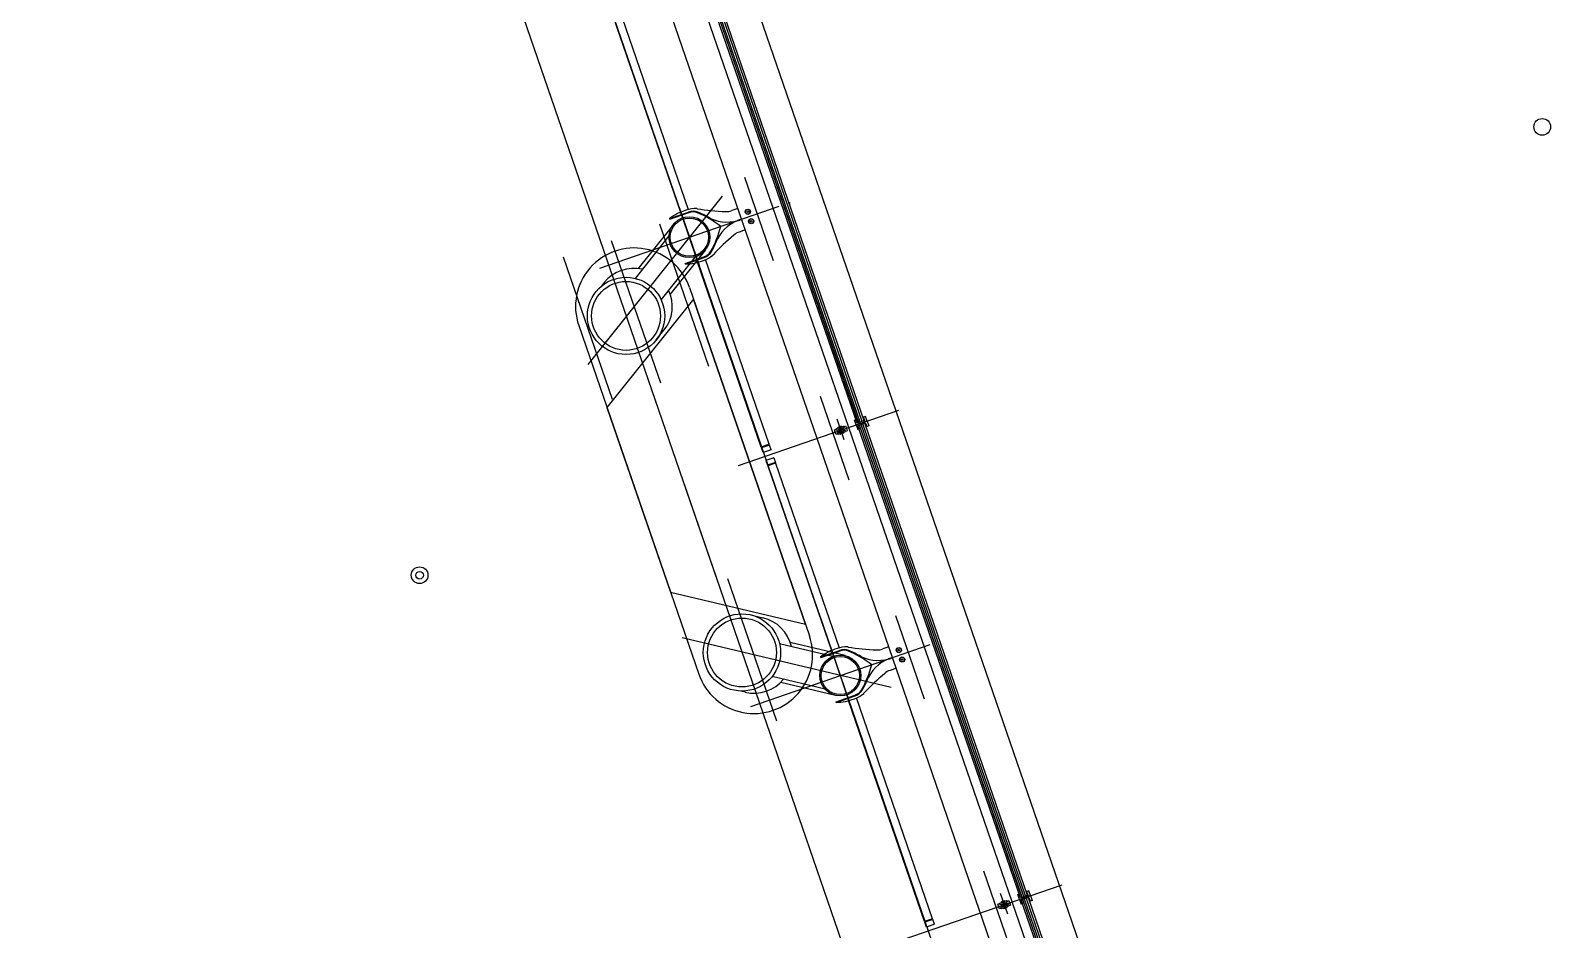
# Model space of a CAD drawing. Extents: x 809487 to 809680, y 818779 to 819225.
# Drawn here: x 809557.28 to 809566.36, y 819119.78 to 819125.16 of the extents above; entities that cross this region are included whole.
import ezdxf

# ---------------------------------------------------------------- set-up
doc = ezdxf.new("R2010")
doc.units = 0
for name, color, linetype in [('F-RC', 7, 'Continuous'), ('MAJ214__', 7, 'Continuous'), ('MAJ270__', 7, 'Continuous'), ('MAJ292__', 7, 'Continuous'), ('MAJ314__', 7, 'Continuous')]:
    doc.layers.add(name, color=color, linetype=linetype)

msp = doc.modelspace()

# ---------------------------------------------------------------- linework, layer by layer
at = {"layer": 'F-RC'}
for p, q in [((809560.7085, 819125.3891), (809561.1631, 819124.069)), ((809560.7558, 819125.4054), (809561.2102, 819124.0857)), ((809561.6462, 819122.666), (809561.266, 819123.7701)), ((809561.6934, 819122.6823), (809561.3134, 819123.786)), ((809561.6934, 819122.6823), (809561.6462, 819122.666)), ((809561.6951, 819122.6776), (809561.6478, 819122.6613)), ((809561.6576, 819122.6329), (809561.6478, 819122.6613)), ((809561.6497, 819122.6619), (809561.648, 819122.6667)), ((809561.7048, 819122.6492), (809561.6576, 819122.6329)), ((809561.6932, 819122.6769), (809561.6915, 819122.6816)), ((809561.7048, 819122.6492), (809561.6951, 819122.6776)), ((809561.7211, 819122.6019), (809561.6738, 819122.5856)), ((809561.6738, 819122.5856), (809561.6836, 819122.5573)), ((809561.7309, 819122.5736), (809561.6836, 819122.5573)), ((809561.7325, 819122.5688), (809561.6852, 819122.5526)), ((809561.6852, 819122.5526), (809562.0654, 819121.4485)), ((809561.6855, 819122.5579), (809561.6871, 819122.5532)), ((809561.7211, 819122.6019), (809561.7309, 819122.5736)), ((809561.729, 819122.5729), (809561.7306, 819122.5682)), ((809561.7325, 819122.5688), (809562.1125, 819121.4652)), ((809562.6701, 819119.8457), (809562.2157, 819121.1655)), ((809562.6229, 819119.8295), (809562.1683, 819121.1496)), ((809562.6701, 819119.8457), (809562.6229, 819119.8295)), ((809562.6718, 819119.841), (809562.6245, 819119.8247)), ((809562.6343, 819119.7964), (809562.6245, 819119.8247)), ((809562.6264, 819119.8254), (809562.6248, 819119.8301)), ((809562.6815, 819119.8126), (809562.6343, 819119.7964)), ((809562.6699, 819119.8404), (809562.6682, 819119.8451)), ((809562.6815, 819119.8126), (809562.6718, 819119.841))]:
    msp.add_line(p, q, dxfattribs=at)
at = {"layer": 'MAJ214__'}
for p, q in [((809562.1692, 819122.7826), (809560.2174, 819128.451)), ((809562.2282, 819122.8109), (809561.2564, 819125.6333)), ((809562.2289, 819122.8112), (809561.2571, 819125.6335)), ((809562.2384, 819122.8144), (809561.2666, 819125.6368)), ((809562.2497, 819122.8183), (809561.2779, 819125.6407)), ((809563.2151, 819119.9779), (809562.2433, 819122.8002)), ((809563.2265, 819119.9818), (809562.2546, 819122.8041)), ((809562.0839, 819122.7692), (809562.0943, 819122.7727)), ((809562.0888, 819122.755), (809562.0839, 819122.7692)), ((809562.0937, 819122.7408), (809562.0888, 819122.755)), ((809562.1041, 819122.7444), (809562.0937, 819122.7408)), ((809562.1386, 819122.7893), (809562.0946, 819122.7742)), ((809562.096, 819122.7667), (809562.1036, 819122.7693)), ((809562.1093, 819122.7528), (809562.1017, 819122.7501)), ((809562.1037, 819122.7694), (809562.1345, 819122.78)), ((809562.1044, 819122.7818), (809562.1262, 819122.7893)), ((809562.105, 819122.783), (809562.1044, 819122.7818)), ((809562.1044, 819122.7818), (809562.1054, 819122.7789)), ((809562.1249, 819122.7899), (809562.105, 819122.783)), ((809562.1054, 819122.7789), (809562.1271, 819122.7864)), ((809562.1078, 819122.7797), (809562.1075, 819122.7791)), ((809562.1076, 819122.7786), (809562.1075, 819122.7791)), ((809562.1094, 819122.7528), (809562.1402, 819122.7634)), ((809562.1384, 819122.7538), (809562.1166, 819122.7463)), ((809562.1166, 819122.7463), (809562.1176, 819122.7435)), ((809562.1394, 819122.751), (809562.1176, 819122.7435)), ((809562.1189, 819122.7429), (809562.1176, 819122.7435)), ((809562.1185, 819122.747), (809562.1182, 819122.7479)), ((809562.1189, 819122.7429), (809562.1387, 819122.7497)), ((809562.1248, 819122.7856), (809562.1254, 819122.7853)), ((809562.1249, 819122.7899), (809562.1262, 819122.7893)), ((809562.1256, 819122.7848), (809562.1254, 819122.7853)), ((809562.1262, 819122.7893), (809562.1271, 819122.7864)), ((809562.1421, 819122.7826), (809562.1345, 819122.78)), ((809562.1365, 819122.7531), (809562.1362, 819122.7541)), ((809562.1384, 819122.7538), (809562.1394, 819122.751)), ((809562.1387, 819122.7497), (809562.1394, 819122.751)), ((809562.1397, 819122.7884), (809562.1501, 819122.7919)), ((809562.1494, 819122.76), (809562.1599, 819122.7636)), ((809562.1501, 819122.7919), (809562.155, 819122.7778)), ((809562.155, 819122.7778), (809562.1599, 819122.7636)), ((809564.121, 819117.1143), (809562.1692, 819122.7826)), ((809563.2049, 819119.9744), (809562.2331, 819122.7967)), ((809563.2057, 819119.9746), (809562.2338, 819122.797)), ((809563.0606, 819119.9326), (809563.071, 819119.9362)), ((809563.0704, 819119.9042), (809563.0606, 819119.9326)), ((809563.0808, 819119.9078), (809563.0704, 819119.9042)), ((809563.1153, 819119.9527), (809563.0713, 819119.9376)), ((809563.0727, 819119.9301), (809563.0803, 819119.9328)), ((809563.086, 819119.9162), (809563.0784, 819119.9136)), ((809563.0804, 819119.9328), (809563.1112, 819119.9434)), ((809563.0811, 819119.9452), (809563.1029, 819119.9527)), ((809563.0817, 819119.9465), (809563.0811, 819119.9452)), ((809563.0811, 819119.9452), (809563.0821, 819119.9424)), ((809563.1016, 819119.9533), (809563.0817, 819119.9465)), ((809563.0821, 819119.9424), (809563.1038, 819119.9499)), ((809563.0845, 819119.9432), (809563.0842, 819119.9426)), ((809563.0843, 819119.9421), (809563.0842, 819119.9426)), ((809563.0861, 819119.9163), (809563.1169, 819119.9269)), ((809563.1151, 819119.9172), (809563.0933, 819119.9098)), ((809563.0933, 819119.9098), (809563.0943, 819119.9069)), ((809563.1161, 819119.9144), (809563.0943, 819119.9069)), ((809563.0956, 819119.9063), (809563.0943, 819119.9069)), ((809563.0952, 819119.9104), (809563.0949, 819119.9113)), ((809563.0956, 819119.9063), (809563.1154, 819119.9131)), ((809563.1015, 819119.949), (809563.1021, 819119.9487)), ((809563.1016, 819119.9533), (809563.1029, 819119.9527)), ((809563.1023, 819119.9483), (809563.1021, 819119.9487)), ((809563.1029, 819119.9527), (809563.1038, 819119.9499)), ((809563.1188, 819119.946), (809563.1112, 819119.9434)), ((809563.1132, 819119.9166), (809563.1129, 819119.9175)), ((809563.1151, 819119.9172), (809563.1161, 819119.9144)), ((809563.1154, 819119.9131), (809563.1161, 819119.9144)), ((809563.1164, 819119.9518), (809563.1268, 819119.9554)), ((809563.1262, 819119.9234), (809563.1366, 819119.927)), ((809563.1268, 819119.9554), (809563.1366, 819119.927)), ((809564.1816, 819117.1378), (809563.2098, 819119.9602)), ((809564.1824, 819117.1381), (809563.2105, 819119.9604)), ((809564.1918, 819117.1413), (809563.22, 819119.9637)), ((809564.2032, 819117.1452), (809563.2313, 819119.9676))]:
    msp.add_line(p, q, dxfattribs=at)
for points in [[(809561.0989, 819124.0321), (809561.2117, 819124.0709)], [(809561.1927, 819123.7596), (809561.3055, 819123.7985)], [(809562.1052, 819122.7434), (809562.1492, 819122.7586)], [(809562.0012, 819121.4116), (809562.114, 819121.4504)], [(809562.095, 819121.1391), (809562.2078, 819121.1779)], [(809563.0819, 819119.9069), (809563.1259, 819119.922)]]:
    msp.add_lwpolyline(points, dxfattribs=at)
for centre, radius in [((809561.5664, 819124.0724), 0.0155), ((809561.5664, 819124.0724), 0.0135), ((809561.5664, 819124.0724), 0.0042), ((809561.586, 819124.0157), 0.0155), ((809561.586, 819124.0157), 0.0135), ((809561.586, 819124.0157), 0.0042), ((809562.4687, 819121.4519), 0.0155), ((809562.4687, 819121.4519), 0.0135), ((809562.4687, 819121.4519), 0.0042), ((809562.4883, 819121.3952), 0.0155), ((809562.4883, 819121.3952), 0.0135), ((809562.4883, 819121.3952), 0.0042), ((809563.0986, 819119.9298), 0.006)]:
    msp.add_circle(centre, radius, dxfattribs=at)
for centre, radius, start, end in [((809561.2375, 819123.996), 0.0792, 68.03764, 109), ((809561.055, 819123.5436), 0.567, 59.89592, 68.03764), ((809561.3494, 819124.0515), 0.02, 239.89592, 251.32459), ((809561.4414, 819124.2412), 0.2307, 244.76877, 292.32268), ((809561.5913, 819123.8057), 0.2307, 105.67731, 153.23123), ((809561.5913, 819123.8057), 0.2307, 105.67731, 112.32268), ((809561.4414, 819124.2412), 0.2307, 285.67731, 292.32268), ((809560.8574, 819124.1175), 0.567, 329.96236, 338.10407), ((809561.4021, 819123.8986), 0.02, 146.67541, 158.10407), ((809561.2797, 819123.8734), 0.0792, 289, 329.96236), ((809562.1219, 819122.7664), 0.0095, 146.69488, 199.00008), ((809562.1219, 819122.7664), 0.0095, 199.00008, 251.30512), ((809562.1219, 819122.7664), 0.006, 18.99986, 199.00013), ((809562.1219, 819122.7664), 0.006, 199.00013, 18.99986), ((809562.1219, 819122.7664), 0.0109, 101.1265, 116.87349), ((809562.1219, 819122.7664), 0.0109, 281.1265, 296.87349), ((809562.1219, 819122.7664), 0.0095, 18.99991, 72.81736), ((809562.1219, 819122.7664), 0.0095, 325.18264, 18.99991), ((809562.1398, 819121.3755), 0.0792, 68.03764, 109), ((809561.9573, 819120.9231), 0.567, 59.89592, 68.03764), ((809562.2518, 819121.431), 0.02, 239.89592, 251.32459), ((809562.3437, 819121.6207), 0.2307, 244.76877, 292.32268), ((809562.4936, 819121.1852), 0.2307, 105.67731, 153.23123), ((809562.3437, 819121.6207), 0.2307, 285.67731, 292.32268), ((809562.4936, 819121.1852), 0.2307, 105.67731, 112.32268), ((809561.7597, 819121.497), 0.567, 329.96236, 338.10407), ((809562.3044, 819121.2781), 0.02, 146.67541, 158.10407), ((809562.182, 819121.2528), 0.0792, 289, 329.96236), ((809563.0986, 819119.9298), 0.0095, 146.69488, 251.30512), ((809563.0986, 819119.9298), 0.0109, 101.1265, 116.87349), ((809563.0986, 819119.9298), 0.0109, 281.1265, 296.87349), ((809563.0986, 819119.9298), 0.0095, 325.18264, 72.81736)]:
    msp.add_arc(centre, radius, start, end, dxfattribs=at)
for points, degree in [([(809562.0943, 819122.7734), (809562.0943, 819122.7735), (809562.0943, 819122.7735), (809562.0943, 819122.7736), (809562.0943, 819122.7737), (809562.0944, 819122.7738), (809562.0944, 819122.7738), (809562.0944, 819122.7739), (809562.0944, 819122.7739), (809562.0944, 819122.774), (809562.0944, 819122.774), (809562.0945, 819122.7741), (809562.0945, 819122.7741), (809562.0946, 819122.7741), (809562.0946, 819122.7741), (809562.0946, 819122.7742)], 3), ([(809562.0952, 819122.7673), (809562.0951, 819122.7676), (809562.095, 819122.7679), (809562.0948, 819122.7688), (809562.0947, 819122.7693), (809562.0945, 819122.7704), (809562.0944, 819122.771), (809562.0943, 819122.7722), (809562.0943, 819122.7728), (809562.0943, 819122.7734)], 3), ([(809562.0952, 819122.7673), (809562.0952, 819122.7672), (809562.0952, 819122.7672), (809562.0952, 819122.7672), (809562.0952, 819122.7671), (809562.0952, 819122.7671), (809562.0952, 819122.7671), (809562.0952, 819122.7671)], 3), ([(809562.096, 819122.7667), (809562.096, 819122.7667), (809562.096, 819122.7667), (809562.0959, 819122.7667), (809562.0959, 819122.7667), (809562.0958, 819122.7667), (809562.0958, 819122.7667), (809562.0957, 819122.7667), (809562.0956, 819122.7667), (809562.0954, 819122.7668), (809562.0954, 819122.7668), (809562.0953, 819122.7669), (809562.0952, 819122.767), (809562.0952, 819122.7671)], 3), ([(809562.1013, 819122.7494), (809562.1013, 819122.7494), (809562.1013, 819122.7494), (809562.1013, 819122.7496), (809562.1013, 819122.7496), (809562.1013, 819122.7498), (809562.1013, 819122.7499), (809562.1014, 819122.75), (809562.1015, 819122.75), (809562.1016, 819122.7501), (809562.1016, 819122.7501), (809562.1017, 819122.7501), (809562.1017, 819122.7501), (809562.1017, 819122.7501)], 3), ([(809562.1013, 819122.7494), (809562.1013, 819122.7494), (809562.1013, 819122.7494), (809562.1013, 819122.7493), (809562.1013, 819122.7493), (809562.1014, 819122.7492), (809562.1014, 819122.7492), (809562.1014, 819122.7492)], 3), ([(809562.1045, 819122.7438), (809562.1041, 819122.7443), (809562.1038, 819122.7448), (809562.1031, 819122.7458), (809562.1028, 819122.7463), (809562.1023, 819122.7473), (809562.102, 819122.7477), (809562.1016, 819122.7486), (809562.1015, 819122.7489), (809562.1014, 819122.7492)], 3), ([(809562.1036, 819122.7693), (809562.1036, 819122.7693), (809562.1037, 819122.7693), (809562.1037, 819122.7694)], 2), ([(809562.1036, 819122.7693), (809562.1036, 819122.7693), (809562.1036, 819122.7693), (809562.1036, 819122.7691), (809562.1037, 819122.7689), (809562.1038, 819122.7684), (809562.1039, 819122.768), (809562.1041, 819122.7667), (809562.1042, 819122.7657), (809562.1046, 819122.7634), (809562.1049, 819122.7622), (809562.1054, 819122.7609), (809562.1054, 819122.7608), (809562.1055, 819122.7607)], 3), ([(809562.1052, 819122.7434), (809562.1052, 819122.7434), (809562.1051, 819122.7434), (809562.105, 819122.7434), (809562.105, 819122.7434), (809562.1049, 819122.7435), (809562.1049, 819122.7435), (809562.1048, 819122.7435), (809562.1048, 819122.7435), (809562.1048, 819122.7436), (809562.1047, 819122.7436), (809562.1047, 819122.7437), (809562.1046, 819122.7437), (809562.1046, 819122.7438), (809562.1045, 819122.7438), (809562.1045, 819122.7438)], 3), ([(809562.1055, 819122.7607), (809562.1058, 819122.7597), (809562.1062, 819122.7587), (809562.1072, 819122.7567), (809562.1077, 819122.7558), (809562.1084, 819122.7545), (809562.1087, 819122.754), (809562.109, 819122.7534), (809562.1091, 819122.7531), (809562.1092, 819122.7529), (809562.1093, 819122.7528), (809562.1093, 819122.7528)], 3), ([(809562.1094, 819122.7528), (809562.1094, 819122.7528), (809562.1093, 819122.7528), (809562.1093, 819122.7528)], 2), ([(809562.1094, 819122.7528), (809562.1094, 819122.7528), (809562.1093, 819122.7528), (809562.1093, 819122.7528)], 2), ([(809562.1148, 819122.7729), (809562.1148, 819122.7729), (809562.1148, 819122.7728), (809562.1147, 819122.7728), (809562.1147, 819122.7727), (809562.1145, 819122.7725), (809562.1144, 819122.7723), (809562.1142, 819122.7719), (809562.1141, 819122.7717), (809562.1139, 819122.7716)], 3), ([(809562.1169, 819122.7761), (809562.1158, 819122.7744), (809562.1148, 819122.7729)], 2), ([(809562.1188, 819122.7574), (809562.119, 819122.7573), (809562.1192, 819122.7572), (809562.1196, 819122.7571), (809562.1198, 819122.757), (809562.1201, 819122.7569), (809562.1202, 819122.7569), (809562.1203, 819122.7569), (809562.1203, 819122.7569), (809562.1203, 819122.7569)], 3), ([(809562.1235, 819122.7759), (809562.1217, 819122.7764), (809562.1198, 819122.7771)], 2), ([(809562.1203, 819122.7569), (809562.122, 819122.7563), (809562.124, 819122.7556)], 2), ([(809562.1249, 819122.7754), (809562.1247, 819122.7754), (809562.1245, 819122.7755), (809562.1241, 819122.7756), (809562.1239, 819122.7757), (809562.1237, 819122.7758), (809562.1236, 819122.7758), (809562.1235, 819122.7758), (809562.1235, 819122.7759), (809562.1235, 819122.7759)], 3), ([(809562.1268, 819122.7566), (809562.128, 819122.7583), (809562.129, 819122.7598)], 2), ([(809562.129, 819122.7598), (809562.129, 819122.7599), (809562.129, 819122.7599), (809562.129, 819122.76), (809562.1291, 819122.76), (809562.1292, 819122.7603), (809562.1294, 819122.7604), (809562.1296, 819122.7608), (809562.1297, 819122.761), (809562.1298, 819122.7611)], 3), ([(809562.1383, 819122.772), (809562.138, 819122.773), (809562.1376, 819122.774), (809562.1366, 819122.776), (809562.1361, 819122.7769), (809562.1354, 819122.7782), (809562.1351, 819122.7787), (809562.1347, 819122.7794), (809562.1346, 819122.7796), (809562.1345, 819122.7798), (809562.1345, 819122.7799), (809562.1345, 819122.78)], 3), ([(809562.1402, 819122.7634), (809562.1402, 819122.7634), (809562.1402, 819122.7634), (809562.1401, 819122.7636), (809562.1401, 819122.7638), (809562.14, 819122.7644), (809562.1399, 819122.7648), (809562.1397, 819122.766), (809562.1396, 819122.767), (809562.1391, 819122.7693), (809562.1388, 819122.7705), (809562.1384, 819122.7718), (809562.1384, 819122.7719), (809562.1383, 819122.772)], 3), ([(809562.1386, 819122.7893), (809562.1386, 819122.7893), (809562.1387, 819122.7893), (809562.1387, 819122.7893), (809562.1388, 819122.7893), (809562.1388, 819122.7893), (809562.1389, 819122.7892), (809562.1389, 819122.7892), (809562.139, 819122.7892), (809562.139, 819122.7891), (809562.139, 819122.7891), (809562.1391, 819122.7891), (809562.1391, 819122.789), (809562.1392, 819122.789), (809562.1392, 819122.7889), (809562.1393, 819122.7889)], 3), ([(809562.1393, 819122.7889), (809562.1396, 819122.7884), (809562.14, 819122.7879), (809562.1407, 819122.7869), (809562.141, 819122.7864), (809562.1415, 819122.7855), (809562.1418, 819122.785), (809562.1421, 819122.7842), (809562.1423, 819122.7838), (809562.1424, 819122.7835)], 3), ([(809562.1478, 819122.766), (809562.1472, 819122.7658), (809562.1465, 819122.7656), (809562.1449, 819122.765), (809562.144, 819122.7647), (809562.1424, 819122.7642), (809562.1418, 819122.764), (809562.1409, 819122.7636), (809562.1405, 819122.7635), (809562.1402, 819122.7634)], 3), ([(809562.1478, 819122.766), (809562.1469, 819122.7657), (809562.146, 819122.7654), (809562.1452, 819122.7651), (809562.1439, 819122.7647), (809562.1426, 819122.7643), (809562.1413, 819122.7638), (809562.141, 819122.7637), (809562.1406, 819122.7635), (809562.1402, 819122.7634)], 3), ([(809562.1425, 819122.7833), (809562.1425, 819122.7833), (809562.1425, 819122.7833), (809562.1425, 819122.7832), (809562.1425, 819122.7831), (809562.1425, 819122.7829), (809562.1424, 819122.7829), (809562.1424, 819122.7828), (809562.1423, 819122.7827), (809562.1422, 819122.7826), (809562.1422, 819122.7826), (809562.1421, 819122.7826), (809562.1421, 819122.7826), (809562.1421, 819122.7826)], 3), ([(809562.1425, 819122.7833), (809562.1425, 819122.7834), (809562.1425, 819122.7834), (809562.1424, 819122.7834), (809562.1424, 819122.7834), (809562.1424, 819122.7835), (809562.1424, 819122.7835), (809562.1424, 819122.7835)], 3), ([(809562.1478, 819122.766), (809562.1478, 819122.766), (809562.1478, 819122.766), (809562.1478, 819122.766), (809562.1479, 819122.7661), (809562.148, 819122.7661), (809562.148, 819122.7661), (809562.1481, 819122.7661), (809562.1482, 819122.766), (809562.1483, 819122.766), (809562.1484, 819122.7659), (809562.1485, 819122.7658), (809562.1485, 819122.7657), (809562.1486, 819122.7657)], 3), ([(809562.1486, 819122.7655), (809562.1486, 819122.7655), (809562.1486, 819122.7655), (809562.1486, 819122.7656), (809562.1486, 819122.7656), (809562.1486, 819122.7656), (809562.1486, 819122.7656), (809562.1486, 819122.7657)], 3), ([(809562.1486, 819122.7655), (809562.1487, 819122.7651), (809562.1488, 819122.7648), (809562.149, 819122.7639), (809562.1491, 819122.7634), (809562.1493, 819122.7623), (809562.1493, 819122.7617), (809562.1494, 819122.7605), (809562.1495, 819122.7599), (809562.1495, 819122.7593)], 3), ([(809562.1495, 819122.7593), (809562.1495, 819122.7592), (809562.1495, 819122.7592), (809562.1494, 819122.7591), (809562.1494, 819122.759), (809562.1494, 819122.759), (809562.1494, 819122.7589), (809562.1494, 819122.7589), (809562.1494, 819122.7588), (809562.1493, 819122.7588), (809562.1493, 819122.7587), (809562.1493, 819122.7587), (809562.1493, 819122.7586), (809562.1492, 819122.7586), (809562.1492, 819122.7586), (809562.1492, 819122.7586)], 3), ([(809563.071, 819119.9369), (809563.071, 819119.9369), (809563.071, 819119.937), (809563.071, 819119.9371), (809563.071, 819119.9371), (809563.0711, 819119.9372), (809563.0711, 819119.9372), (809563.0711, 819119.9373), (809563.0711, 819119.9373), (809563.0711, 819119.9374), (809563.0711, 819119.9374), (809563.0712, 819119.9375), (809563.0712, 819119.9375), (809563.0713, 819119.9376), (809563.0713, 819119.9376), (809563.0713, 819119.9376)], 3), ([(809563.0719, 819119.9307), (809563.0718, 819119.931), (809563.0717, 819119.9314), (809563.0715, 819119.9322), (809563.0714, 819119.9328), (809563.0712, 819119.9339), (809563.0711, 819119.9345), (809563.071, 819119.9356), (809563.071, 819119.9363), (809563.071, 819119.9369)], 3), ([(809563.0719, 819119.9307), (809563.0719, 819119.9307), (809563.0719, 819119.9307), (809563.0719, 819119.9306), (809563.0719, 819119.9306), (809563.0719, 819119.9305), (809563.0719, 819119.9305), (809563.0719, 819119.9305)], 3), ([(809563.0727, 819119.9301), (809563.0727, 819119.9301), (809563.0727, 819119.9301), (809563.0726, 819119.9301), (809563.0726, 819119.9301), (809563.0725, 819119.9301), (809563.0725, 819119.9301), (809563.0724, 819119.9301), (809563.0723, 819119.9301), (809563.0721, 819119.9302), (809563.0721, 819119.9303), (809563.072, 819119.9304), (809563.0719, 819119.9304), (809563.0719, 819119.9305)], 3), ([(809563.078, 819119.9128), (809563.078, 819119.9129), (809563.078, 819119.9129), (809563.078, 819119.913), (809563.078, 819119.9131), (809563.078, 819119.9132), (809563.078, 819119.9133), (809563.0781, 819119.9134), (809563.0782, 819119.9135), (809563.0783, 819119.9135), (809563.0783, 819119.9136), (809563.0784, 819119.9136), (809563.0784, 819119.9136), (809563.0784, 819119.9136)], 3), ([(809563.078, 819119.9128), (809563.078, 819119.9128), (809563.078, 819119.9128), (809563.078, 819119.9128), (809563.078, 819119.9127), (809563.0781, 819119.9127), (809563.0781, 819119.9127), (809563.0781, 819119.9126)], 3), ([(809563.0812, 819119.9073), (809563.0808, 819119.9078), (809563.0805, 819119.9082), (809563.0798, 819119.9092), (809563.0795, 819119.9097), (809563.079, 819119.9107), (809563.0787, 819119.9112), (809563.0783, 819119.912), (809563.0782, 819119.9123), (809563.0781, 819119.9126)], 3), ([(809563.0803, 819119.9328), (809563.0803, 819119.9327), (809563.0803, 819119.9327), (809563.0804, 819119.9326), (809563.0804, 819119.9324), (809563.0805, 819119.9318), (809563.0806, 819119.9314), (809563.0808, 819119.9302), (809563.0809, 819119.9291), (809563.0814, 819119.9269), (809563.0817, 819119.9257), (809563.0824, 819119.9234), (809563.0829, 819119.9223), (809563.0839, 819119.9202), (809563.0844, 819119.9192), (809563.0851, 819119.9179), (809563.0854, 819119.9175), (809563.0857, 819119.9168), (809563.0858, 819119.9166), (809563.0859, 819119.9163), (809563.086, 819119.9163), (809563.086, 819119.9162)], 3), ([(809563.0803, 819119.9328), (809563.0803, 819119.9328), (809563.0804, 819119.9328), (809563.0804, 819119.9328)], 2), ([(809563.0819, 819119.9069), (809563.0819, 819119.9069), (809563.0818, 819119.9069), (809563.0817, 819119.9069), (809563.0817, 819119.9069), (809563.0816, 819119.9069), (809563.0816, 819119.9069), (809563.0815, 819119.907), (809563.0815, 819119.907), (809563.0815, 819119.907), (809563.0814, 819119.907), (809563.0814, 819119.9071), (809563.0813, 819119.9071), (809563.0813, 819119.9072), (809563.0812, 819119.9072), (809563.0812, 819119.9073)], 3), ([(809563.0861, 819119.9163), (809563.0861, 819119.9162), (809563.086, 819119.9162), (809563.086, 819119.9162)], 2), ([(809563.0861, 819119.9163), (809563.0861, 819119.9162), (809563.086, 819119.9162), (809563.086, 819119.9162)], 2), ([(809563.0915, 819119.9363), (809563.0915, 819119.9363), (809563.0915, 819119.9363), (809563.0914, 819119.9362), (809563.0914, 819119.9361), (809563.0912, 819119.9359), (809563.0911, 819119.9357), (809563.0909, 819119.9354), (809563.0908, 819119.9352), (809563.0907, 819119.935)], 3), ([(809563.0936, 819119.9396), (809563.0925, 819119.9378), (809563.0915, 819119.9363)], 2), ([(809563.0955, 819119.9208), (809563.0957, 819119.9207), (809563.0959, 819119.9207), (809563.0963, 819119.9205), (809563.0965, 819119.9205), (809563.0968, 819119.9204), (809563.0969, 819119.9204), (809563.097, 819119.9203), (809563.097, 819119.9203), (809563.097, 819119.9203)], 3), ([(809563.1002, 819119.9393), (809563.0984, 819119.9399), (809563.0965, 819119.9406)], 2), ([(809563.097, 819119.9203), (809563.0987, 819119.9197), (809563.1007, 819119.9191)], 2), ([(809563.1016, 819119.9388), (809563.1014, 819119.9389), (809563.1012, 819119.9389), (809563.1008, 819119.9391), (809563.1006, 819119.9391), (809563.1004, 819119.9392), (809563.1003, 819119.9393), (809563.1002, 819119.9393), (809563.1002, 819119.9393), (809563.1002, 819119.9393)], 3), ([(809563.1035, 819119.92), (809563.1047, 819119.9218), (809563.1057, 819119.9233)], 2), ([(809563.1057, 819119.9233), (809563.1057, 819119.9233), (809563.1057, 819119.9233), (809563.1058, 819119.9234), (809563.1058, 819119.9235), (809563.106, 819119.9237), (809563.1061, 819119.9239), (809563.1063, 819119.9242), (809563.1064, 819119.9244), (809563.1065, 819119.9246)], 3), ([(809563.1169, 819119.9269), (809563.1169, 819119.9269), (809563.1169, 819119.9269), (809563.1168, 819119.927), (809563.1168, 819119.9272), (809563.1167, 819119.9278), (809563.1166, 819119.9282), (809563.1164, 819119.9295), (809563.1163, 819119.9305), (809563.1158, 819119.9327), (809563.1155, 819119.9339), (809563.1148, 819119.9363), (809563.1143, 819119.9374), (809563.1133, 819119.9394), (809563.1128, 819119.9404), (809563.1121, 819119.9417), (809563.1118, 819119.9422), (809563.1114, 819119.9428), (809563.1113, 819119.943), (809563.1112, 819119.9433), (809563.1112, 819119.9434), (809563.1112, 819119.9434)], 3), ([(809563.1153, 819119.9527), (809563.1153, 819119.9528), (809563.1154, 819119.9528), (809563.1154, 819119.9527), (809563.1155, 819119.9527), (809563.1156, 819119.9527), (809563.1156, 819119.9527), (809563.1156, 819119.9526), (809563.1157, 819119.9526), (809563.1157, 819119.9526), (809563.1158, 819119.9526), (809563.1158, 819119.9525), (809563.1158, 819119.9525), (809563.1159, 819119.9524), (809563.1159, 819119.9524), (809563.116, 819119.9523)], 3), ([(809563.116, 819119.9523), (809563.1163, 819119.9519), (809563.1167, 819119.9514), (809563.1174, 819119.9504), (809563.1177, 819119.9499), (809563.1182, 819119.9489), (809563.1185, 819119.9484), (809563.1188, 819119.9476), (809563.119, 819119.9473), (809563.1191, 819119.947)], 3), ([(809563.1245, 819119.9295), (809563.1239, 819119.9293), (809563.1232, 819119.929), (809563.1216, 819119.9285), (809563.1207, 819119.9282), (809563.1191, 819119.9276), (809563.1185, 819119.9274), (809563.1176, 819119.9271), (809563.1172, 819119.927), (809563.1169, 819119.9269)], 3), ([(809563.1245, 819119.9295), (809563.1236, 819119.9292), (809563.1228, 819119.9289), (809563.1219, 819119.9286), (809563.1206, 819119.9281), (809563.1193, 819119.9277), (809563.118, 819119.9272), (809563.1177, 819119.9271), (809563.1173, 819119.927), (809563.1169, 819119.9269)], 3), ([(809563.1192, 819119.9468), (809563.1192, 819119.9468), (809563.1192, 819119.9467), (809563.1192, 819119.9466), (809563.1192, 819119.9465), (809563.1192, 819119.9464), (809563.1191, 819119.9463), (809563.1191, 819119.9462), (809563.119, 819119.9462), (809563.1189, 819119.9461), (809563.1189, 819119.946), (809563.1188, 819119.946), (809563.1188, 819119.946), (809563.1188, 819119.946)], 3), ([(809563.1192, 819119.9468), (809563.1192, 819119.9468), (809563.1192, 819119.9468), (809563.1192, 819119.9469), (809563.1191, 819119.9469), (809563.1191, 819119.9469), (809563.1191, 819119.947), (809563.1191, 819119.947)], 3), ([(809563.1245, 819119.9295), (809563.1245, 819119.9295), (809563.1245, 819119.9295), (809563.1245, 819119.9295), (809563.1246, 819119.9295), (809563.1247, 819119.9295), (809563.1247, 819119.9295), (809563.1248, 819119.9295), (809563.1249, 819119.9295), (809563.125, 819119.9294), (809563.1251, 819119.9294), (809563.1252, 819119.9292), (809563.1252, 819119.9292), (809563.1253, 819119.9291)], 3), ([(809563.1253, 819119.9289), (809563.1253, 819119.9289), (809563.1253, 819119.929), (809563.1253, 819119.929), (809563.1253, 819119.929), (809563.1253, 819119.9291), (809563.1253, 819119.9291), (809563.1253, 819119.9291)], 3), ([(809563.1253, 819119.9289), (809563.1254, 819119.9286), (809563.1255, 819119.9282), (809563.1257, 819119.9274), (809563.1258, 819119.9268), (809563.126, 819119.9257), (809563.1261, 819119.9251), (809563.1261, 819119.924), (809563.1262, 819119.9234), (809563.1262, 819119.9227)], 3), ([(809563.1262, 819119.9227), (809563.1262, 819119.9227), (809563.1262, 819119.9226), (809563.1261, 819119.9225), (809563.1261, 819119.9225), (809563.1261, 819119.9224), (809563.1261, 819119.9224), (809563.1261, 819119.9223), (809563.1261, 819119.9223), (809563.1261, 819119.9222), (809563.126, 819119.9222), (809563.126, 819119.9221), (809563.126, 819119.9221), (809563.1259, 819119.922), (809563.1259, 819119.922), (809563.1259, 819119.922)], 3)]:
    msp.add_open_spline(points, degree=degree, dxfattribs=at)
at = {"layer": 'MAJ270__'}
for p, q in [((809557.2779, 819133.7899), (809561.3844, 819121.8636)), ((809559.7147, 819128.2832), (809561.6681, 819122.6101)), ((809561.7203, 819123.779), (809561.5487, 819124.2776)), ((809561.4119, 819124.1647), (809560.6101, 819123.1598)), ((809561.3379, 819123.569), (809561.1199, 819124.2023)), ((809560.6809, 819123.7358), (809561.7529, 819124.1049)), ((809561.1574, 819124.0933), (809561.2748, 819123.7524)), ((809561.8102, 819124.1326), (809561.815, 819124.1184)), ((809561.0385, 819124.0008), (809561.3316, 819123.1496)), ((809560.7501, 819123.9015), (809561.0432, 819123.0503)), ((809560.4617, 819123.8022), (809560.7548, 819122.951)), ((809562.1715, 819122.4687), (809561.9998, 819122.9673)), ((809562.1715, 819122.4687), (809561.9998, 819122.9673)), ((809561.5111, 819122.556), (809562.4693, 819122.886)), ((809561.5111, 819122.556), (809562.4693, 819122.886)), ((809562.0982, 819122.835), (809562.141, 819122.7108)), ((809562.0982, 819122.835), (809562.141, 819122.7108)), ((809562.2613, 819122.8223), (809562.2662, 819122.8081)), ((809562.2613, 819122.8223), (809562.2662, 819122.8081)), ((809561.6681, 819122.6101), (809563.6215, 819116.937)), ((809561.1847, 819122.4437), (809565.2912, 819110.5174)), ((809561.7397, 819121.0273), (809561.4466, 819121.8785)), ((809561.9983, 819121.6512), (809562.2163, 819121.0179)), ((809562.6227, 819121.1585), (809562.451, 819121.6571)), ((809562.4233, 819121.2274), (809561.1728, 819121.5255)), ((809561.5833, 819121.1153), (809562.6552, 819121.4844)), ((809562.1788, 819121.1269), (809562.0614, 819121.4678)), ((809563.1482, 819119.6322), (809562.9765, 819120.1308)), ((809562.4878, 819119.7195), (809563.446, 819120.0494)), ((809563.0749, 819119.9985), (809563.1177, 819119.8742))]:
    msp.add_line(p, q, dxfattribs=at)
for centre, radius in [((809566.3146, 819124.5798), 0.05), ((809561.8126, 819124.1255), 0.003), ((809562.2638, 819122.8152), 0.003), ((809562.2638, 819122.8152), 0.003), ((809559.6044, 819121.8995), 0.05), ((809559.6044, 819121.8995), 0.0228)]:
    msp.add_circle(centre, radius, dxfattribs=at)
at = {"layer": 'MAJ292__'}
for p, q in [((809562.4529, 819122.8803), (809558.546, 819134.2266)), ((809561.9801, 819122.7175), (809560.0283, 819128.3859)), ((809562.2188, 819122.8077), (809561.247, 819125.63)), ((809562.2613, 819122.8223), (809561.2895, 819125.6447)), ((809562.2114, 819122.8289), (809562.2041, 819122.8264)), ((809562.2139, 819122.798), (809562.2041, 819122.8264)), ((809562.2188, 819122.8077), (809562.2114, 819122.8289)), ((809562.2794, 819122.8206), (809562.2139, 819122.798)), ((809562.2794, 819122.8206), (809562.2139, 819122.798)), ((809562.2139, 819122.798), (809562.2237, 819122.7697)), ((809562.2647, 819122.8235), (809562.2188, 819122.8077)), ((809562.2695, 819122.8093), (809562.2237, 819122.7935)), ((809562.2696, 819122.849), (809562.2573, 819122.8447)), ((809562.2647, 819122.8235), (809562.2573, 819122.8447)), ((809563.238, 819119.9857), (809562.2662, 819122.8081)), ((809562.2695, 819122.8093), (809562.2769, 819122.788)), ((809562.2794, 819122.8206), (809562.2696, 819122.849)), ((809562.2794, 819122.8206), (809562.2892, 819122.7922)), ((809566.3597, 819111.5341), (809562.4529, 819122.8803)), ((809563.9319, 819117.0491), (809561.9801, 819122.7175)), ((809563.1955, 819119.9711), (809562.2237, 819122.7935)), ((809562.2237, 819122.7935), (809562.231, 819122.7722)), ((809562.231, 819122.7722), (809562.2237, 819122.7697)), ((809562.2892, 819122.7922), (809562.2769, 819122.788)), ((809563.1882, 819119.9924), (809563.1808, 819119.9899)), ((809563.1906, 819119.9615), (809563.1808, 819119.9899)), ((809563.1955, 819119.9711), (809563.1882, 819119.9924)), ((809563.2561, 819119.984), (809563.1906, 819119.9615)), ((809563.2561, 819119.984), (809563.1906, 819119.9615)), ((809563.2414, 819119.9869), (809563.1955, 819119.9711)), ((809563.2463, 819120.0124), (809563.234, 819120.0082)), ((809563.2414, 819119.9869), (809563.234, 819120.0082)), ((809563.2561, 819119.984), (809563.2463, 819120.0124)), ((809563.2561, 819119.984), (809563.2659, 819119.9557)), ((809563.1906, 819119.9615), (809563.2004, 819119.9331)), ((809563.2462, 819119.9727), (809563.2004, 819119.9569)), ((809564.1722, 819117.1345), (809563.2004, 819119.9569)), ((809563.2004, 819119.9569), (809563.2077, 819119.9356)), ((809563.2077, 819119.9356), (809563.2004, 819119.9331)), ((809564.2147, 819117.1492), (809563.2429, 819119.9716)), ((809563.2463, 819119.9727), (809563.2536, 819119.9514)), ((809563.2659, 819119.9557), (809563.2536, 819119.9514))]:
    msp.add_line(p, q, dxfattribs=at)
for points in [[(809561.507, 819124.0916), (809561.4701, 819124.0789)], [(809561.0989, 819124.0321), (809561.1002, 819124.0281), (809561.213, 819124.067)], [(809561.5509, 819123.964), (809561.5141, 819123.9513)], [(809561.1927, 819123.7596), (809561.1913, 819123.7636), (809561.3041, 819123.8024)], [(809562.0012, 819121.4116), (809562.0025, 819121.4076), (809562.1153, 819121.4464)], [(809562.4093, 819121.4711), (809562.3725, 819121.4584)], [(809562.4532, 819121.3435), (809562.4164, 819121.3308)], [(809562.095, 819121.1391), (809562.0936, 819121.1431), (809562.2064, 819121.1819)]]:
    msp.add_lwpolyline(points, dxfattribs=at)
for centre, radius in [((809561.2169, 819123.9204), 0.1223), ((809561.2169, 819123.9204), 0.1143), ((809562.1192, 819121.2998), 0.1223), ((809562.1192, 819121.2998), 0.1143)]:
    msp.add_circle(centre, radius, dxfattribs=at)
for centre, radius, start, end in [((809561.299, 819123.7581), 0.3393, 107.29394, 126.13928), ((809561.2534, 819123.9188), 0.1724, 87.60393, 108.72489), ((809561.2375, 819123.996), 0.075, 68.03764, 109), ((809561.2598, 819124.071), 0.02, 80.57421, 87.60393), ((809561.4826, 819125.4129), 1.3402, 260.57421, 267.92155), ((809561.4376, 819124.1735), 0.1, 267.92155, 289), ((809561.055, 819123.5436), 0.5628, 51.63214, 68.03764), ((809560.8574, 819124.1175), 0.5628, 329.96236, 346.36786), ((809562.3451, 819122.9078), 1.3402, 130.07845, 137.42579), ((809561.5466, 819123.8567), 0.1, 109, 130.07845), ((809561.2447, 819123.9441), 0.1724, 289.2751, 310.39607), ((809561.2797, 819123.8734), 0.075, 289, 329.96236), ((809561.3435, 819123.828), 0.02, 310.39607, 317.42579), ((809561.1817, 819124.0987), 0.3393, 271.86071, 290.70605), ((809562.2013, 819121.1376), 0.3393, 107.29394, 126.13928), ((809562.1557, 819121.2983), 0.1724, 87.60393, 108.72489), ((809562.1398, 819121.3755), 0.075, 68.03764, 109), ((809562.1621, 819121.4505), 0.02, 80.57421, 87.60393), ((809562.3849, 819122.7924), 1.3402, 260.57421, 267.92155), ((809561.9573, 819120.9231), 0.5628, 51.63214, 68.03764), ((809562.3399, 819121.553), 0.1, 267.92155, 289), ((809561.7597, 819121.497), 0.5628, 329.96236, 346.36786), ((809563.2475, 819120.2873), 1.3402, 130.07845, 137.42579), ((809562.449, 819121.2362), 0.1, 109, 130.07845), ((809562.147, 819121.3236), 0.1724, 289.2751, 310.39607), ((809562.182, 819121.2528), 0.075, 289, 329.96236), ((809562.2458, 819121.2075), 0.02, 310.39607, 317.42579), ((809562.084, 819121.4782), 0.3393, 271.86071, 290.70605)]:
    msp.add_arc(centre, radius, start, end, dxfattribs=at)
at = {"layer": 'MAJ314__'}
for p, q in [((809561.1214, 819123.9966), (809560.9111, 819123.7331)), ((809561.0949, 819123.9278), (809560.8925, 819123.6741)), ((809561.2512, 819123.803), (809561.0474, 819123.5476)), ((809561.3125, 819123.8441), (809561.1022, 819123.5806)), ((809560.7077, 819123.6485), (809560.6907, 819123.6273)), ((809561.2172, 819123.6199), (809561.9345, 819121.5368)), ((809560.5553, 819123.392), (809561.2726, 819121.3089)), ((809561.0188, 819123.3057), (809561.0649, 819123.3635)), ((809561.5847, 819121.6622), (809561.6566, 819121.6451)), ((809562.074, 819121.4134), (809561.7562, 819121.4892)), ((809562.1476, 819121.4188), (809561.8197, 819121.497)), ((809562.0276, 819121.2189), (809561.712, 819121.2942)), ((809562.0909, 819121.1809), (809561.763, 819121.2591)), ((809561.5505, 819121.2006), (809561.5242, 819121.2069))]:
    msp.add_line(p, q, dxfattribs=at)
msp.add_lwpolyline([(809561.9104, 819121.6067), (809561.2413, 819123.55), (809560.7241, 819122.9019), (809561.1039, 819121.799), (809561.9104, 819121.6067)], dxfattribs=at)
for centre, radius in [((809561.2169, 819123.9204), 0.1223), ((809561.2169, 819123.9204), 0.1143), ((809560.8383, 819123.4497), 0.2309), ((809560.8383, 819123.4497), 0.2059), ((809561.5311, 819121.4376), 0.2309), ((809561.5311, 819121.4376), 0.2059), ((809562.1192, 819121.2999), 0.1223), ((809562.1192, 819121.2999), 0.1143)]:
    msp.add_circle(centre, radius, dxfattribs=at)
for centre, radius, start, end in [((809560.8863, 819123.506), 0.35, 19, 199.00003), ((809560.8863, 819123.506), 0.2285, 77.36555, 141.41268), ((809560.8863, 819123.506), 0.2285, 321.42148, 25.45906), ((809561.6036, 819121.4228), 0.2285, 12.54094, 76.57852), ((809561.6036, 819121.4228), 0.35, 198.9995, 19.00002), ((809561.6036, 819121.4228), 0.2285, 256.58732, 320.63445)]:
    msp.add_arc(centre, radius, start, end, dxfattribs=at)

doc.saveas('drawing.dxf')
